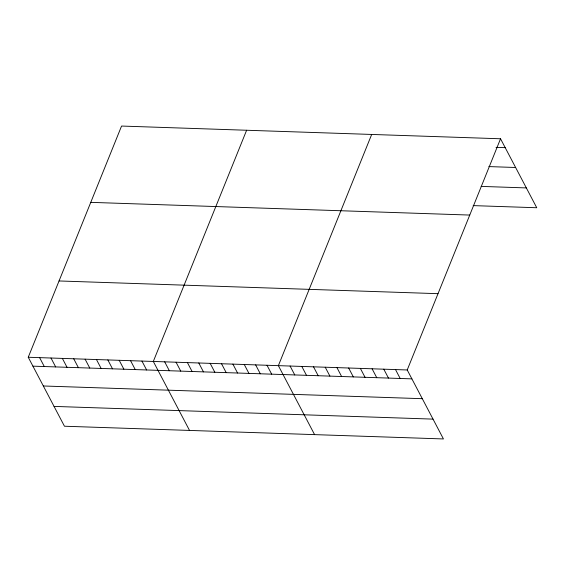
<?xml version="1.0" encoding="UTF-8"?>
<svg xmlns="http://www.w3.org/2000/svg" width="565" height="565" viewBox="0 0 565 565"><rect width="100%" height="100%" fill="white"/><g stroke="black" fill="none" stroke-linecap="round" stroke-linejoin="round"><path stroke-width="0.85" d="M500.541 138.771L407.224 369.969L443.44 438.949L64.459 426.229L28.25 357.257L121.56 126.052L500.541 138.771L536.75 207.743L473.159 205.611M246.623 130.254L153.313 361.452L189.522 430.424M371.685 134.449L278.376 365.647L314.585 434.619M496.006 147.359L505.209 147.663M488.845 166.59L515.619 167.494M481.161 186.401L526.34 187.919M90.767 202.355L469.748 215.067M59.042 280.96L438.016 293.673M28.25 357.257L407.224 369.969M32.918 366.155L411.899 378.868M43.328 385.98L422.309 398.692M54.056 406.405L433.03 419.117M395.514 369.581L400.182 378.472M383.797 369.185L388.473 378.084M372.088 368.79L376.756 377.688M360.371 368.401L365.039 377.3M348.654 368.006L353.33 376.904M336.945 367.61L341.613 376.509M325.228 367.222L329.904 376.12M313.519 366.826L318.187 375.725M301.802 366.431L306.477 375.33M290.085 366.042L294.761 374.941M267.005 365.265L271.68 374.164M255.634 364.884L260.31 373.783M244.264 364.503L248.939 373.401M232.9 364.121L237.568 373.02M221.529 363.74L226.198 372.639M210.159 363.359L214.827 372.257M198.788 362.977L203.464 371.876M187.418 362.596L192.093 371.495M176.054 362.214L180.722 371.113M164.683 361.833L169.352 370.732M141.942 361.07L146.618 369.969M130.572 360.689L135.247 369.588M119.201 360.308L123.876 369.206M107.837 359.926L112.506 368.825M96.467 359.545L101.135 368.444M85.096 359.163L89.771 368.062M73.725 358.782L78.401 367.681M62.355 358.401L67.03 367.299M50.991 358.019L55.66 366.918M39.621 357.638L44.289 366.537"/></g></svg>
